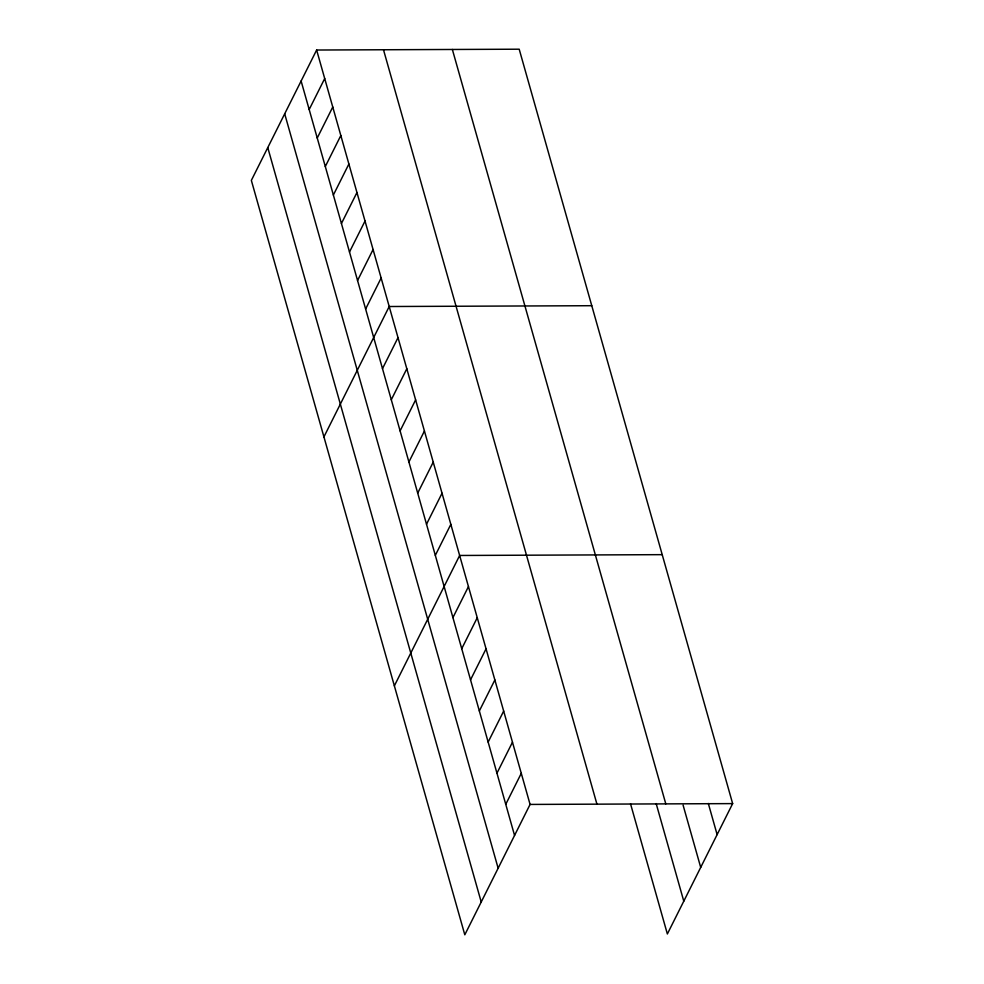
<?xml version="1.0" encoding="UTF-8"?>
<svg xmlns="http://www.w3.org/2000/svg" width="984" height="984" viewBox="0 0 984 984"><rect width="100%" height="100%" fill="white"/><g stroke="black" fill="none" stroke-linecap="round" stroke-linejoin="round"><path stroke-width="1.48" d="M316.639 50.024L251.35 180.392L464.805 934.8L530.081 804.432L316.639 50.024L519.195 49.2L732.649 803.608L667.361 933.976L630.535 803.842M309.185 109.519L324.708 78.523M317.242 138.018L332.764 107.022M325.31 166.517L340.833 135.521M333.367 195.017L348.889 164.02M341.436 223.516L356.958 192.52M349.492 252.015L365.027 221.019M357.561 280.514L373.084 249.518M365.63 309.013L381.152 278.017M323.921 436.896L389.209 306.516L591.765 305.704M382.493 368.631L398.016 337.635M391.3 399.75L406.822 368.754M400.107 430.881L415.629 399.873M408.901 462L424.436 430.992M417.708 493.119L433.231 462.111M426.515 524.238L442.037 493.23M435.322 555.357L450.844 524.349M394.363 685.848L459.651 555.468L662.207 554.656M452.935 617.595L468.458 586.587M461.73 648.714L477.252 617.706M470.536 679.833L486.059 648.825M479.343 710.952L494.866 679.956M488.15 742.071L503.673 711.075M496.957 773.19L512.479 742.194M505.764 804.309L521.286 773.313M530.081 804.432L732.649 803.608M708.32 803.485L717.127 834.604M683.093 805.158L700.706 867.396M452.357 49.471L665.799 803.879M656.168 803.584L683.782 901.184M383.489 49.754L596.931 804.162M301.116 81.02L514.558 835.428M284.696 113.812L498.138 868.22M267.771 147.6L481.225 902.008"/></g></svg>
